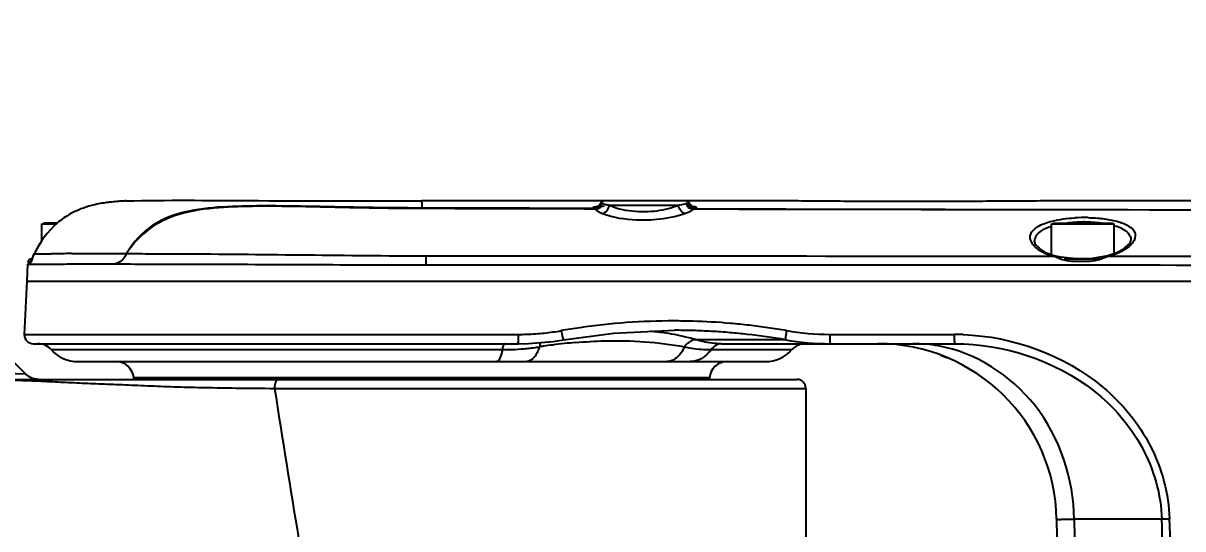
# Model space of a CAD drawing. Header units: millimetres. Extents: x 4086 to 8300, y 123 to 1549.
# Drawn here: x 7675.06 to 7707.51, y 613.44 to 627.59 of the extents above; entities that cross this region are included whole.
import ezdxf

# ---------------------------------------------------------------- set-up
doc = ezdxf.new("R2010")
doc.units = ezdxf.units.MM
for name, color, linetype in [('外形图', 7, 'Continuous'), ('尺寸标注', 7, 'Continuous'), ('运动范围', 7, 'Continuous')]:
    doc.layers.add(name, color=color, linetype=linetype)
doc.styles.add('思源黑', font='SourceHanSansCN-Normal.ttf')
doc.dimstyles.new('尺寸标注_1_4比例', dxfattribs={"dimtxt": 7, "dimasz": 6, "dimexe": 2, "dimexo": 1.5, "dimgap": 1, "dimtad": 1, "dimdec": 1, "dimlfac": 4, "dimdsep": 46, "dimtxsty": '思源黑', "dimcen": 0.09, "dimadec": 0, "dimazin": 0, "dimtp": 0.01, "dimtm": 0.01, "dimtfac": 1, "dimtdec": 1, "dimtofl": 0, "dimtmove": 0, "dimatfit": 3, "dimfxl": 1, "dimtolj": 1, "dimarcsym": 0})

# ---------------------------------------------------------------- blocks, each defined once
blk = doc.blocks.new('*D750')
at = {"layer": 'Defpoints', "color": 0}
for p in [(7746.494, 663.333), (7961.606, 638.226), (7701.103, 606.863), (7720.683, 606.863), (7783.633, 606.863)]:
    blk.add_point(p, dxfattribs=at)
at = {"layer": '尺寸标注', "color": 0, "lineweight": -2}
blk.add_arc((7783.633, 606.863), 67.588, 15.08218, 174.91199, dxfattribs=at)
at = {"layer": '尺寸标注', "color": 0}
for points in [[(7847.916, 624.232), (7849.869, 624.667), (7850.195, 618.593)], [(7715.312, 612.901), (7717.31, 612.813), (7716.045, 606.863)]]:
    blk.add_solid(points, dxfattribs=at)
at = {"layer": '尺寸标注', "color": 0, "insert": (7783.633, 679.161), "char_height": 7, "attachment_point": 5, "style": '思源黑'}
blk.add_mtext('\\A1;-\\A1;170%%d', dxfattribs=at)

msp = doc.modelspace()

# ---------------------------------------------------------------- linework, layer by layer
at = {"layer": '外形图'}
for p, q in [((7686.2201, 622.5674), (7686.2195, 622.6192)), ((7691.0913, 622.6192), (7686.2195, 622.6192)), ((7691.2214, 622.6192), (7691.0913, 622.6192)), ((7691.333, 622.6192), (7691.2214, 622.6192)), ((7693.5861, 622.6192), (7691.3318, 622.6192)), ((7693.6964, 622.6192), (7693.5861, 622.6192)), ((7693.8089, 622.6192), (7693.6964, 622.6192)), ((7696.5539, 622.6192), (7693.8089, 622.6192)), ((7700.959, 622.5941), (7699.209, 622.5941)), ((7686.2201, 622.5674), (7686.2195, 622.4144)), ((7691.1178, 622.4515), (7691.0913, 622.441)), ((7691.2215, 622.553), (7691.2543, 622.5465)), ((7691.4653, 622.4964), (7693.3901, 622.4964)), ((7693.6335, 622.5442), (7693.6964, 622.553)), ((7693.712, 622.5275), (7693.6965, 622.5529)), ((7693.8363, 622.3919), (7693.8502, 622.3945)), ((7675.584, 621.4855), (7675.584, 621.9692)), ((7675.584, 621.9692), (7675.9914, 621.9692)), ((7676.021, 621.9942), (7675.6303, 621.9942)), ((7703.834, 621.0817), (7703.834, 621.9692)), ((7703.834, 621.9692), (7705.584, 621.9692)), ((7703.8803, 621.9942), (7705.559, 621.9942)), ((7705.584, 621.1358), (7705.584, 621.9692)), ((7703.3859, 621.398), (7703.3617, 621.4842)), ((7703.3618, 621.4772), (7703.3618, 621.4834)), ((7703.5783, 621.2142), (7703.3859, 621.398)), ((7706.057, 621.5271), (7706.0569, 621.5234)), ((7675.3137, 621.0164), (7675.2867, 620.939)), ((7675.3663, 621.1348), (7675.3649, 621.134)), ((7676.4215, 621.1385), (7676.7102, 621.139)), ((7703.3689, 621.0722), (7703.4439, 621.0722)), ((7703.4439, 621.0722), (7703.6453, 621.0721)), ((7703.6435, 621.1758), (7703.5783, 621.2142)), ((7703.5821, 621.1785), (7703.6435, 621.1758)), ((7703.694, 621.1511), (7703.6453, 621.1748)), ((7703.6453, 621.0721), (7703.834, 621.0721)), ((7703.9096, 621.0817), (7703.694, 621.1511)), ((7703.834, 621.0721), (7703.8786, 621.0721)), ((7704.092, 621.0366), (7703.9097, 621.0817)), ((7704.5264, 620.996), (7704.092, 621.0366)), ((7704.1879, 620.9942), (7705.2374, 620.9942)), ((7704.9706, 621.0022), (7704.5264, 620.996)), ((7705.3506, 621.0672), (7704.9706, 621.0022)), ((7705.4114, 621.0818), (7705.3506, 621.0672)), ((7705.6582, 621.159), (7705.4114, 621.0818)), ((7705.4367, 621.072), (7705.4114, 621.0818)), ((7705.4366, 621.0708), (7705.6977, 621.0708)), ((7705.6979, 621.1772), (7705.6582, 621.159)), ((7705.6977, 621.0708), (7705.9724, 621.0708)), ((7705.6994, 621.178), (7705.6979, 621.1772)), ((7705.8031, 621.2351), (7705.6994, 621.178)), ((7705.7522, 621.1786), (7705.6994, 621.178)), ((7675.1871, 620.8463), (7675.1634, 620.3692)), ((7675.1871, 620.8463), (7675.4683, 620.8453)), ((7675.1981, 620.8819), (7675.1898, 620.8818)), ((7675.2649, 620.8811), (7675.1981, 620.8819)), ((7675.4683, 620.8453), (7675.552, 620.8453)), ((7703.1846, 620.8214), (7703.3689, 620.8214)), ((7703.3689, 620.8214), (7703.4439, 620.8214)), ((7703.4439, 620.8214), (7703.8338, 620.8214)), ((7703.8338, 620.8214), (7703.9095, 620.8214)), ((7703.9095, 620.8214), (7704.6553, 620.8213)), ((7704.6553, 620.8213), (7705.4111, 620.8213)), ((7705.4111, 620.8213), (7705.5836, 620.8213)), ((7705.5836, 620.8213), (7705.9722, 620.8212)), ((7675.1634, 620.3692), (7675.0947, 618.8799)), ((7675.1639, 620.3692), (7697.2108, 620.3692)), ((7697.2108, 620.3692), (7699.2088, 620.3692)), ((7699.2088, 620.3692), (7700.9589, 620.3692)), ((7700.9589, 620.3692), (7702.9568, 620.3692)), ((7702.9568, 620.3692), (7737.3956, 620.3692)), ((7675.0947, 618.8799), (7675.5761, 618.8799)), ((7675.5761, 618.8799), (7675.8106, 618.8799)), ((7675.8106, 618.8799), (7675.9445, 618.88)), ((7675.9445, 618.88), (7688.2172, 618.8799)), ((7688.2172, 618.8799), (7688.5517, 618.8799)), ((7688.5517, 618.8799), (7688.9073, 618.8799)), ((7689.8907, 618.6829), (7690.1769, 618.7269)), ((7693.2809, 618.9942), (7693.2811, 618.9942)), ((7696.3893, 618.7286), (7693.8924, 618.7286)), ((7697.6283, 618.8799), (7699.9381, 618.8799)), ((7699.9381, 618.8799), (7701.1092, 618.8799)), ((7675.3445, 618.6191), (7688.9233, 618.6191)), ((7675.8472, 618.4525), (7688.4702, 618.4525)), ((7688.5517, 618.6191), (7688.5516, 618.6191)), ((7688.9231, 618.6191), (7689.2007, 618.6243)), ((7689.2007, 618.6243), (7689.8907, 618.6829)), ((7694.3062, 618.4525), (7696.5707, 618.4525)), ((7694.5975, 618.6191), (7701.1205, 618.6191)), ((7675.1375, 617.7656), (7674.5554, 618.3477)), ((7676.5926, 618.1192), (7695.8254, 618.1192)), ((7675.1375, 617.7656), (7674.5554, 617.783)), ((7674.5223, 617.6192), (7696.709, 617.6192)), ((7678.1586, 617.6192), (7678.1548, 617.6628)), ((7694.2631, 617.6628), (7678.1548, 617.6628)), ((7682.1011, 617.6192), (7678.1586, 617.6192)), ((7694.2631, 617.6628), (7694.2593, 617.6192)), ((7682.0948, 617.3692), (7696.959, 617.3692)), ((7696.959, 617.3692), (7696.959, 613.0096)), ((7703.0647, 616.4981), (7703.1078, 616.4362)), ((7703.9762, 613.7064), (7704.209, 600.3692)), ((7704.4668, 613.7064), (7704.6996, 600.3692)), ((7706.9197, 613.7064), (7704.4668, 613.7064))]:
    msp.add_line(p, q, dxfattribs=at)
for points in [[(7686.2379, 622.3989), (7686.2318, 622.4064), (7686.2256, 622.4116), (7686.2195, 622.4144)], [(7691.0339, 622.4016), (7691.0454, 622.3988), (7691.057, 622.3939), (7691.0687, 622.3869)], [(7691.2214, 622.5528), (7691.2044, 622.5255), (7691.1178, 622.4515)], [(7693.8089, 622.4441), (7693.8272, 622.4409), (7693.7965, 622.4533), (7693.712, 622.5275)], [(7693.8083, 622.3805), (7693.8224, 622.3872), (7693.8363, 622.3919)], [(7706.057, 621.5273), (7706.0253, 621.4332), (7705.8031, 621.2351)], [(7675.3649, 621.134), (7675.344, 621.0909), (7675.3137, 621.0164)], [(7690.1769, 618.7269), (7691.5909, 618.9156), (7693.2811, 618.9942)], [(7700.7387, 618.2984), (7700.8961, 618.2361), (7700.9066, 618.2315)], [(7675.4911, 617.6192), (7675.4335, 617.6225), (7675.3766, 617.6325), (7675.3212, 617.6489), (7675.2682, 617.6716), (7675.218, 617.7003), (7675.1715, 617.7346), (7675.1375, 617.7656)]]:
    msp.add_lwpolyline(points, dxfattribs=at)
for centre, radius, start, end in [((7691.3318, 622.4942), 0.125, 90, 151.99772), ((7693.5861, 622.4942), 0.125, 28.00259, 90), ((7691.3059, 622.6038), 0.322, 228.76141, 232.52435), ((7692.4044, 625.1956), 2.8808, 263.75673, 271.08545), ((7692.4061, 625.278), 2.9631, 271.022, 277.55965), ((7693.3996, 623.1987), 0.6897, 285.23054, 286.17997), ((7693.6447, 622.3803), 0.1642, 93.91573, 98.45679), ((7693.4789, 622.7968), 0.5315, 300.91351, 303.4625), ((7739.7812, 19991.5632), 19369.2232, 269.86413217, 269.98495875), ((7677.4327, 620.3578), 2.1637, 118.52343, 130.78542), ((7704.7534, 617.488), 4.6598, 88.67217, 93.26896), ((7704.751, 618.0838), 3.9467, 89.80347, 90.64549), ((7675.3142, 620.8692), 0.125, 90, 174.25886), ((7675.4246, 626.2123), 5.0776, 269.34315, 269.49471), ((7676.7135, 473.516), 147.6228, 90.11333, 90.336192), ((7676.2905, 1020.2898), 399.1511, 270.060243, 270.202156), ((7704.031, 622.0268), 0.9601, 245.54995, 247.63194), ((7705.0151, 622.9297), 1.9049, 282.78703, 286.23602), ((7705.0598, 622.5642), 1.549, 296.55099, 299.26459), ((7677.2746, 688.7356), 67.8864, 270.017522, 270.293986), ((7693.2258, 601.168), 18.085, 98.24106, 99.8935), ((7693.2641, 600.8642), 18.3911, 90.00338, 98.22353), ((7693.2667, 600.7504), 18.5049, 88.36807, 90.01119), ((7693.2673, 600.7673), 18.4881, 85.08184, 88.36855), ((7693.2729, 600.8349), 18.4202, 83.43609, 85.08111), ((7693.2868, 600.9501), 18.3042, 80.14258, 83.43803), ((7675.3445, 618.8691), 0.25, 177.51262, 270), ((7688.9077, 626.0129), 7.133, 269.99696, 273.94279), ((7688.9149, 625.9108), 7.0306, 273.94169, 277.90088), ((7688.9289, 625.8053), 6.9242, 277.90557, 279.89259), ((7691.9634, 611.571), 7.4212, 83.3586, 84.96222), ((7692, 611.8841), 7.106, 81.55661, 83.35966), ((7692.0945, 612.4783), 6.5043, 75.8367, 81.61129), ((7693.2809, 600.6307), 18.3635, 88.3792, 89.99942), ((7692.2202, 613.0012), 5.9665, 73.72469, 75.77865), ((7693.2811, 600.6366), 18.3575, 86.74695, 88.37928), ((7693.2828, 600.6655), 18.3287, 85.11404, 86.74703), ((7693.2869, 600.7141), 18.2799, 83.61425, 85.11405), ((7693.3007, 600.831), 18.1622, 80.20897, 83.61654), ((7697.6418, 625.8358), 7.2167, 260.00553, 269.99282), ((7697.6291, 625.9463), 7.0664, 260.15139, 269.99374), ((7701.1087, 612.1367), 6.7432, 87.88452, 89.99627), ((7675.4746, 618.1191), 0.5, 41.81532, 90), ((7676.5925, 619.1192), 1, 221.81532, 270), ((7688.4709, 625.6658), 7.2133, 269.99447, 271.39493), ((7688.482, 625.2639), 6.8113, 271.38416, 274.31907), ((7688.5072, 624.9111), 6.4576, 274.33131, 275.87236), ((7688.5264, 624.7227), 6.2682, 275.87412, 277.46394), ((7688.5488, 624.5529), 6.097, 277.46259, 279.10481), ((7688.2883, 618.9406), 1.2914, 339.39078, 341.59135), ((7692.1492, 600.7693), 17.958, 98.10216, 98.4396), ((7692.083, 601.24), 17.4826, 97.26275, 98.1045), ((7691.9623, 602.1971), 16.5179, 96.10348, 97.26715), ((7691.8416, 603.3243), 15.3843, 94.92914, 96.10293), ((7695.8254, 619.1192), 1, 270, 318.18468), ((7696.9433, 618.1191), 0.5, 109.75465, 138.18468), ((7698.9769, 613.6191), 5, 1, 90), ((7699.957, 614.5327), 4.0864, 79.90037, 89.98291), ((7677.6567, 617.6192), 0.5, 5, 90), ((7694.7612, 617.6192), 0.5, 90, 175), ((7682.7314, 743.9185), 126.5509, 268.743722, 269.711792), ((7696.709, 617.3692), 0.25, 0, 90), ((8976.2395, 822.6266), 1310.321, 189.0123078, 189.1980622), ((7140.5348, 595.6993), 566.671, 1.129011, 1.820987), ((7139.8769, 595.6931), 567.5451, 1.128338, 1.819873)]:
    msp.add_arc(centre, radius, start, end, dxfattribs=at)
for points, knots in [([(7677.946, 622.6149), (7677.9458, 622.6252), (7677.881, 622.597), (7677.8147, 622.6162), (7677.6568, 622.592), (7677.5465, 622.5849), (7677.4811, 622.5771)], [0, 0, 0, 0, 0.0659918, 0.2604417, 0.5764091, 1, 1, 1, 1]), ([(7677.946, 622.6149), (7679.0783, 622.6406), (7681.8366, 622.6122), (7684.5943, 622.6192), (7686.2195, 622.6192)], [0, 0, 0, 0, 0.4106875, 1, 1, 1, 1]), ([(7699.209, 622.5941), (7698.5827, 622.5941), (7697.698, 622.6098), (7696.8124, 622.6062), (7696.5539, 622.6192)], [0, 0, 0, 0, 0.7075522, 1, 1, 1, 1]), ([(7703.614, 622.6192), (7703.3557, 622.6016), (7702.4696, 622.6154), (7701.5852, 622.5941), (7700.959, 622.5941)], [0, 0, 0, 0, 0.292441, 1, 1, 1, 1]), ([(7677.4811, 622.5771), (7677.4425, 622.5726), (7677.272, 622.5505), (7677.1025, 622.5181), (7676.9737, 622.4838)], [0, 0, 0, 0, 0.2255921, 1, 1, 1, 1]), ([(7686.2195, 622.4144), (7685.4945, 622.4164), (7684.0444, 622.4341), (7682.2328, 622.4826), (7680.7821, 622.4631), (7679.6994, 622.3722), (7678.641, 622.0153), (7678.1408, 621.4496), (7677.9508, 621.1425)], [0, 0, 0, 0, 0.2502178, 0.5004038, 0.6254487, 0.7505518, 0.8753733, 1, 1, 1, 1]), ([(7686.238, 622.3989), (7685.5129, 622.4009), (7684.0628, 622.4225), (7682.2509, 622.473), (7680.8, 622.4544), (7679.7165, 622.3537), (7678.6662, 621.9889), (7678.1498, 621.4427), (7677.9535, 621.1402)], [0, 0, 0, 0, 0.250242, 0.5004619, 0.6255867, 0.7507464, 0.8755296, 1, 1, 1, 1]), ([(7691.0386, 622.4357), (7691.025, 622.4328), (7690.9777, 622.4206), (7691.0217, 622.4046), (7691.0339, 622.4016)], [0, 0, 0, 0, 0.524992, 1, 1, 1, 1]), ([(7691.3218, 622.464), (7691.2902, 622.4622), (7691.1957, 622.4555), (7691.1004, 622.4491), (7691.0386, 622.4357)], [0, 0, 0, 0, 0.3329614, 1, 1, 1, 1]), ([(7691.0687, 622.3869), (7691.0723, 622.3825), (7691.0804, 622.3737), (7691.089, 622.3656), (7691.0936, 622.3616)], [0, 0, 0, 0, 0.4821809, 1, 1, 1, 1]), ([(7691.11, 622.3482), (7691.1206, 622.34), (7691.1439, 622.3241), (7691.1684, 622.3101), (7691.1816, 622.3031)], [0, 0, 0, 0, 0.4730235, 1, 1, 1, 1]), ([(7691.1816, 622.3031), (7691.1953, 622.2958), (7691.2245, 622.2815), (7691.2543, 622.2688), (7691.27, 622.2625)], [0, 0, 0, 0, 0.4799831, 1, 1, 1, 1]), ([(7691.2005, 622.4707), (7691.2047, 622.4798), (7691.2102, 622.5018), (7691.2082, 622.5242), (7691.2059, 622.536)], [0, 0, 0, 0, 0.4549149, 1, 1, 1, 1]), ([(7691.2334, 622.4629), (7691.2375, 622.4718), (7691.2429, 622.4929), (7691.241, 622.5145), (7691.2386, 622.5258)], [0, 0, 0, 0, 0.4598603, 1, 1, 1, 1]), ([(7691.2543, 622.5465), (7691.2576, 622.5462), (7691.2645, 622.5452), (7691.2712, 622.5434), (7691.2747, 622.5424)], [0, 0, 0, 0, 0.4749277, 1, 1, 1, 1]), ([(7691.27, 622.2625), (7691.3467, 622.2318), (7691.733, 622.1126), (7692.1418, 622.079), (7692.4625, 622.0838)], [0, 0, 0, 0, 0.2047942, 1, 1, 1, 1]), ([(7691.2747, 622.5424), (7691.2767, 622.5418), (7691.2806, 622.5405), (7691.2845, 622.5391), (7691.2865, 622.5384)], [0, 0, 0, 0, 0.4868658, 1, 1, 1, 1]), ([(7691.2865, 622.5384), (7691.3013, 622.5327), (7691.336, 622.5221), (7691.3714, 622.514), (7691.3913, 622.5099)], [0, 0, 0, 0, 0.4383242, 1, 1, 1, 1]), ([(7691.3913, 622.5099), (7691.4031, 622.5075), (7691.4277, 622.5027), (7691.4524, 622.4985), (7691.4653, 622.4964)], [0, 0, 0, 0, 0.4792771, 1, 1, 1, 1]), ([(7692.4625, 622.0838), (7692.5677, 622.0853), (7692.9445, 622.1052), (7693.3224, 622.1702), (7693.5788, 622.2622)], [0, 0, 0, 0, 0.2785675, 1, 1, 1, 1]), ([(7693.5918, 622.5364), (7693.5966, 622.5378), (7693.6062, 622.5403), (7693.6158, 622.5421), (7693.6205, 622.5428)], [0, 0, 0, 0, 0.5183011, 1, 1, 1, 1]), ([(7693.6368, 622.4972), (7693.6367, 622.5013), (7693.6372, 622.5098), (7693.6385, 622.5182), (7693.6393, 622.5225)], [0, 0, 0, 0, 0.4817224, 1, 1, 1, 1]), ([(7693.6448, 622.4591), (7693.6422, 622.4648), (7693.6381, 622.4773), (7693.6368, 622.4904), (7693.6368, 622.4972)], [0, 0, 0, 0, 0.4801653, 1, 1, 1, 1]), ([(7693.8502, 622.3945), (7693.8718, 622.3983), (7693.932, 622.3978), (7693.8777, 622.4545), (7693.7795, 622.4388), (7693.6939, 622.4578), (7693.6383, 622.4614)], [0, 0, 0, 0, 0.1875345, 0.2538352, 0.5247653, 1, 1, 1, 1]), ([(7693.6858, 622.4663), (7693.6826, 622.4737), (7693.6781, 622.4906), (7693.6782, 622.5079), (7693.6791, 622.5171)], [0, 0, 0, 0, 0.466688, 1, 1, 1, 1]), ([(7693.6791, 622.5171), (7693.6794, 622.5196), (7693.6801, 622.5247), (7693.681, 622.5297), (7693.6815, 622.5323)], [0, 0, 0, 0, 0.4885764, 1, 1, 1, 1]), ([(7693.7719, 622.3534), (7693.7785, 622.3578), (7693.7909, 622.3664), (7693.8028, 622.3758), (7693.8083, 622.3805)], [0, 0, 0, 0, 0.5183732, 1, 1, 1, 1]), ([(7703.3454, 621.8178), (7703.373, 621.8434), (7703.5241, 621.9546), (7703.7062, 622.0139), (7703.8505, 622.0499)], [0, 0, 0, 0, 0.2018325, 1, 1, 1, 1]), ([(7703.4907, 621.234), (7703.4476, 621.2629), (7703.3205, 621.3583), (7703.2198, 621.5275), (7703.2383, 621.6368)], [0, 0, 0, 0, 0.3187817, 1, 1, 1, 1]), ([(7703.3616, 621.4841), (7703.3618, 621.5264), (7703.4227, 621.7481), (7703.664, 621.8512), (7703.8329, 621.9061)], [0, 0, 0, 0, 0.1923447, 1, 1, 1, 1]), ([(7705.608, 621.9204), (7705.6745, 621.8998), (7705.8609, 621.8356), (7706.0575, 621.6627), (7706.0571, 621.5272)], [0, 0, 0, 0, 0.3396103, 1, 1, 1, 1]), ([(7705.9918, 621.9115), (7706.071, 621.8625), (7706.2263, 621.723), (7706.1606, 621.5227), (7706.1112, 621.4548)], [0, 0, 0, 0, 0.525903, 1, 1, 1, 1]), ([(7706.1112, 621.4548), (7706.103, 621.4435), (7706.0852, 621.421), (7706.0658, 621.3999), (7706.0555, 621.3893)], [0, 0, 0, 0, 0.4855598, 1, 1, 1, 1]), ([(7675.3798, 621.1349), (7675.4077, 621.1346), (7675.5635, 621.1343), (7675.7193, 621.1356), (7675.8473, 621.1363)], [0, 0, 0, 0, 0.1788502, 1, 1, 1, 1]), ([(7677.9535, 621.1401), (7677.9339, 621.0976), (7677.8672, 620.9613), (7677.7238, 620.8746), (7677.6232, 620.8501)], [0, 0, 0, 0, 0.3112526, 1, 1, 1, 1]), ([(7677.9535, 621.1402), (7678.5335, 621.1373), (7681.328, 621.1325), (7684.1222, 621.0826), (7686.3367, 621.0766)], [0, 0, 0, 0, 0.2075475, 1, 1, 1, 1]), ([(7686.3359, 621.0766), (7686.3342, 621.0638), (7686.3259, 620.9895), (7686.3249, 620.9144), (7686.3277, 620.8525)], [0, 0, 0, 0, 0.1718989, 1, 1, 1, 1]), ([(7703.5821, 621.1785), (7703.5661, 621.1873), (7703.5352, 621.2051), (7703.5052, 621.2242), (7703.4907, 621.234)], [0, 0, 0, 0, 0.5107174, 1, 1, 1, 1]), ([(7703.6337, 621.1528), (7703.6248, 621.1568), (7703.6074, 621.1651), (7703.5904, 621.174), (7703.5821, 621.1785)], [0, 0, 0, 0, 0.5091933, 1, 1, 1, 1]), ([(7703.8786, 621.0721), (7703.8834, 621.076), (7703.8933, 621.0823), (7703.9049, 621.0861), (7703.9104, 621.0862)], [0, 0, 0, 0, 0.5276431, 1, 1, 1, 1]), ([(7704.1329, 620.9687), (7704.1214, 620.9722), (7704.0988, 620.9795), (7704.0765, 620.9877), (7704.0654, 620.9919)], [0, 0, 0, 0, 0.5019943, 1, 1, 1, 1]), ([(7705.1741, 620.9691), (7705.0065, 620.9192), (7704.6533, 620.9111), (7704.2996, 620.9184), (7704.1329, 620.9687)], [0, 0, 0, 0, 0.5010135, 1, 1, 1, 1]), ([(7705.242, 620.992), (7705.2308, 620.9878), (7705.2083, 620.9798), (7705.1856, 620.9725), (7705.1741, 620.9691)], [0, 0, 0, 0, 0.4987822, 1, 1, 1, 1]), ([(7705.9724, 621.0708), (7709.3032, 621.0709), (7715.2752, 621.0675), (7723.0753, 621.0793), (7729.3169, 621.0516), (7732.9252, 621.1146), (7734.6968, 620.9902)], [0, 0, 0, 0, 0.3478694, 0.6237322, 0.8145253, 1, 1, 1, 1]), ([(7675.2649, 620.8819), (7675.266, 620.8921), (7675.2702, 620.9131), (7675.2779, 620.9331), (7675.283, 620.9428)], [0, 0, 0, 0, 0.4840432, 1, 1, 1, 1]), ([(7675.2824, 620.9187), (7675.2794, 620.9097), (7675.2747, 620.8994), (7675.2691, 620.8819), (7675.2649, 620.8819)], [0, 0, 0, 0, 0.6957136, 1, 1, 1, 1]), ([(7675.552, 620.8453), (7675.6015, 620.8453), (7675.8486, 620.8458), (7676.0957, 620.8482), (7676.2932, 620.8492)], [0, 0, 0, 0, 0.2004457, 1, 1, 1, 1]), ([(7676.4319, 620.8497), (7676.4972, 620.8499), (7676.7851, 620.8503), (7677.0729, 620.8491), (7677.2954, 620.8492)], [0, 0, 0, 0, 0.2271272, 1, 1, 1, 1]), ([(7677.623, 620.8501), (7678.2118, 620.8486), (7681.1122, 620.8434), (7684.0125, 620.8273), (7686.3241, 620.8232)], [0, 0, 0, 0, 0.2030214, 1, 1, 1, 1]), ([(7705.9722, 620.8212), (7710.7556, 620.821), (7720.323, 620.8008), (7729.8929, 620.8553), (7734.6762, 620.7368)], [0, 0, 0, 0, 0.4999262, 1, 1, 1, 1]), ([(7688.9073, 618.8799), (7688.9071, 618.8187), (7688.9297, 618.7611), (7688.8972, 618.6191), (7688.9233, 618.6191)], [0, 0, 0, 0, 0.7014442, 1, 1, 1, 1]), ([(7690.1185, 618.9841), (7690.1289, 618.9234), (7690.1393, 618.834), (7690.1676, 618.766), (7690.1697, 618.7269), (7690.1769, 618.727)], [0, 0, 0, 0, 0.6986772, 0.9176842, 1, 1, 1, 1]), ([(7690.5197, 618.6517), (7690.7919, 618.6751), (7691.8068, 618.7351), (7692.8317, 618.6692), (7693.5626, 618.5328)], [0, 0, 0, 0, 0.2687257, 1, 1, 1, 1]), ([(7693.8924, 618.7286), (7693.7993, 618.7348), (7693.6657, 618.6641), (7693.5839, 618.5637), (7693.5626, 618.5328)], [0, 0, 0, 0, 0.7130751, 1, 1, 1, 1]), ([(7694.5975, 618.6191), (7694.4225, 618.6191), (7694.1834, 618.6495), (7693.953, 618.7105), (7693.8924, 618.7286)], [0, 0, 0, 0, 0.7343191, 1, 1, 1, 1]), ([(7696.4204, 618.9841), (7696.4105, 618.9276), (7696.4046, 618.8443), (7696.3805, 618.7557), (7696.3893, 618.7286)], [0, 0, 0, 0, 0.6681985, 1, 1, 1, 1]), ([(7697.6283, 618.8799), (7697.6282, 618.8188), (7697.6228, 618.7275), (7697.639, 618.6597), (7697.6339, 618.6191), (7697.6409, 618.6191)], [0, 0, 0, 0, 0.7017241, 0.9201087, 1, 1, 1, 1]), ([(7701.1092, 618.8799), (7701.1091, 618.8188), (7701.1031, 618.7274), (7701.1197, 618.6599), (7701.1136, 618.6191), (7701.1205, 618.6191)], [0, 0, 0, 0, 0.7020857, 0.920482, 1, 1, 1, 1]), ([(7701.3577, 618.8754), (7702.7498, 618.8239), (7704.9148, 618.0465), (7706.7288, 615.8356), (7707.1133, 614.4205), (7707.1357, 613.7169)], [0, 0, 0, 0, 0.4972003, 0.7487525, 1, 1, 1, 1]), ([(7688.4516, 618.3679), (7688.4427, 618.3321), (7688.417, 618.2477), (7688.3681, 618.1192), (7688.3076, 618.1192)], [0, 0, 0, 0, 0.3789502, 1, 1, 1, 1]), ([(7688.4702, 618.4525), (7688.4674, 618.4379), (7688.4615, 618.4097), (7688.455, 618.3816), (7688.4516, 618.3679)], [0, 0, 0, 0, 0.5136614, 1, 1, 1, 1]), ([(7688.5516, 618.6191), (7688.5431, 618.6191), (7688.4853, 618.5796), (7688.4808, 618.5069), (7688.4702, 618.4525)], [0, 0, 0, 0, 0.1320259, 1, 1, 1, 1]), ([(7693.5626, 618.5328), (7693.5365, 618.4723), (7693.4387, 618.2815), (7693.2317, 618.1192), (7693.0796, 618.1192)], [0, 0, 0, 0, 0.3021699, 1, 1, 1, 1]), ([(7693.5626, 618.5328), (7693.6276, 618.5195), (7693.8732, 618.475), (7694.1231, 618.4525), (7694.3062, 618.4525)], [0, 0, 0, 0, 0.2660255, 1, 1, 1, 1]), ([(7694.3062, 618.4525), (7694.2707, 618.4016), (7694.1241, 618.2266), (7693.8903, 618.1192), (7693.7238, 618.1192)], [0, 0, 0, 0, 0.2714397, 1, 1, 1, 1]), ([(7696.7743, 618.5897), (7696.7787, 618.5915), (7696.7939, 618.6036), (7696.8124, 618.6096), (7696.8262, 618.6133)], [0, 0, 0, 0, 0.2508476, 1, 1, 1, 1]), ([(7704.4668, 613.7064), (7704.4491, 614.8308), (7703.7386, 617.0753), (7701.7113, 618.3709), (7700.6736, 618.5558)], [0, 0, 0, 0, 0.5161903, 1, 1, 1, 1]), ([(7701.1205, 618.6191), (7702.4923, 618.6191), (7704.653, 617.9243), (7706.4998, 615.7936), (7706.8971, 614.3996), (7706.9197, 613.7064)], [0, 0, 0, 0, 0.4970841, 0.7486738, 1, 1, 1, 1]), ([(7689.4402, 618.3596), (7689.4209, 618.3237), (7689.3542, 618.214), (7689.2312, 618.1192), (7689.1409, 618.1192)], [0, 0, 0, 0, 0.3109847, 1, 1, 1, 1]), ([(7674.4089, 617.5999), (7674.6868, 617.5999), (7675.1807, 617.5945), (7675.8721, 617.5582), (7676.4904, 617.5283), (7677.1108, 617.5038), (7677.7654, 617.4778), (7678.4616, 617.4473), (7679.1969, 617.4181), (7679.6999, 617.404), (7679.9568, 617.398)], [0, 0, 0, 0, 0.1501436, 0.2668222, 0.3741019, 0.4846201, 0.6023406, 0.7281082, 0.861142, 1, 1, 1, 1]), ([(7682.1907, 617.6192), (7682.1769, 617.6192), (7682.1548, 617.6044), (7682.1359, 617.5758), (7682.1155, 617.5311), (7682.0993, 617.4611), (7682.095, 617.4012), (7682.095, 617.3692)], [0, 0, 0, 0, 0.14549, 0.2456679, 0.3666126, 0.6617506, 1, 1, 1, 1]), ([(7703.9762, 613.7064), (7703.976, 613.7167), (7704.0429, 613.6955), (7704.111, 613.717), (7704.2784, 613.704), (7704.3959, 613.707), (7704.4668, 613.7064)], [0, 0, 0, 0, 0.0635072, 0.2531311, 0.5665955, 1, 1, 1, 1]), ([(7707.1357, 613.7169), (7707.1136, 613.7162), (7707.0416, 613.7134), (7706.9695, 613.7106), (7706.9197, 613.7064)], [0, 0, 0, 0, 0.3068025, 1, 1, 1, 1])]:
    msp.add_open_spline(points, degree=3, knots=knots, dxfattribs=at)
for points in [[(7734.6965, 622.6192), (7724.3356, 622.6239), (7713.9748, 622.6192), (7703.614, 622.6192)], [(7676.9737, 622.4838), (7676.7751, 622.4309), (7676.5802, 622.3568), (7676.3996, 622.2588)], [(7691.0339, 622.4016), (7689.4291, 622.4057), (7687.8243, 622.41), (7686.2195, 622.4144)], [(7691.0686, 622.3866), (7689.4584, 622.3906), (7687.8482, 622.3948), (7686.238, 622.3992)], [(7691.0339, 622.4016), (7691.094, 622.4023), (7691.1752, 622.4162), (7691.2005, 622.4707)], [(7691.0687, 622.3869), (7691.129, 622.3914), (7691.2079, 622.4081), (7691.2334, 622.4629)], [(7691.27, 622.2625), (7691.3689, 622.2855), (7691.4489, 622.3961), (7691.4653, 622.4964)], [(7691.4653, 622.4964), (7691.5556, 622.4523), (7691.6518, 622.4198), (7691.7489, 622.3942)], [(7691.7489, 622.3942), (7691.8611, 622.3647), (7691.9759, 622.3446), (7692.0911, 622.3319)], [(7692.7959, 622.3406), (7692.9034, 622.3549), (7693.0103, 622.3753), (7693.1151, 622.4028)], [(7693.1151, 622.4028), (7693.2088, 622.4274), (7693.3014, 622.4577), (7693.3901, 622.4964)], [(7693.3901, 622.4964), (7693.4542, 622.5057), (7693.5183, 622.5163), (7693.5808, 622.5333)], [(7693.5788, 622.2622), (7693.4814, 622.2858), (7693.4074, 622.3976), (7693.3901, 622.4964)], [(7693.5788, 622.2622), (7693.6385, 622.2836), (7693.6976, 622.3082), (7693.7519, 622.3408)], [(7693.8083, 622.3805), (7693.748, 622.3854), (7693.6699, 622.404), (7693.6448, 622.4591)], [(7693.8502, 622.3945), (7693.7904, 622.3956), (7693.7096, 622.4115), (7693.6858, 622.4663)], [(7734.6965, 622.3311), (7721.0671, 622.3516), (7707.4377, 622.3496), (7693.8083, 622.3805)], [(7676.0194, 621.996), (7675.7466, 621.7608), (7675.5332, 621.4542), (7675.3664, 621.135)], [(7703.8505, 622.0499), (7703.9525, 622.0753), (7704.0562, 622.0942), (7704.1604, 622.1086)], [(7704.1604, 622.1086), (7704.2689, 622.1237), (7704.3783, 622.1339), (7704.4877, 622.1402)], [(7704.2638, 621.9996), (7704.4104, 622.019), (7704.5586, 622.0286), (7704.7065, 622.0303)], [(7704.7645, 622.0305), (7704.9169, 622.03), (7705.0695, 622.021), (7705.2206, 622.0014)], [(7704.8614, 622.1465), (7704.9973, 622.1434), (7705.1332, 622.1345), (7705.2682, 622.1183)], [(7705.2682, 622.1183), (7705.4019, 622.1022), (7705.5355, 622.0791), (7705.6655, 622.0438)], [(7705.6655, 622.0438), (7705.7787, 622.013), (7705.892, 621.9733), (7705.9918, 621.9115)], [(7703.2383, 621.6368), (7703.25, 621.7059), (7703.294, 621.7702), (7703.3454, 621.8178)], [(7706.0555, 621.3893), (7705.9864, 621.3186), (7705.9033, 621.2613), (7705.817, 621.2129)], [(7675.3664, 621.135), (7675.3311, 621.0662), (7675.3069, 620.9921), (7675.2824, 620.9187)], [(7677.6988, 621.1412), (7677.7828, 621.1416), (7677.8668, 621.142), (7677.9508, 621.1424)], [(7686.3367, 621.0766), (7692.0141, 621.0731), (7697.6915, 621.0725), (7703.3689, 621.0722)], [(7703.8786, 621.0721), (7703.8062, 621.0893), (7703.7345, 621.1106), (7703.6657, 621.1389)], [(7704.0654, 620.9919), (7704.0021, 621.0161), (7703.9412, 621.0462), (7703.8786, 621.0721)], [(7705.4367, 621.072), (7705.3713, 621.0467), (7705.3078, 621.0165), (7705.242, 620.992)], [(7705.7522, 621.1786), (7705.687, 621.146), (7705.6177, 621.1212), (7705.5477, 621.1008)], [(7676.2932, 620.8492), (7676.3394, 620.8494), (7676.3856, 620.8496), (7676.4319, 620.8497)], [(7686.3241, 620.8232), (7691.9443, 620.8219), (7697.5645, 620.8217), (7703.1846, 620.8214)], [(7689.497, 618.486), (7689.4808, 618.4428), (7689.462, 618.4003), (7689.4402, 618.3596)], [(7689.5326, 618.6526), (7689.5203, 618.6141), (7689.5156, 618.5732), (7689.5136, 618.5328)], [(7694.5975, 618.6191), (7694.4856, 618.6191), (7694.3703, 618.5441), (7694.3062, 618.4525)]]:
    msp.add_open_spline(points, degree=3, dxfattribs=at)
at = {"layer": '运动范围'}
msp.add_arc((7783.7746, 606.8692), 180.575, 10, 349.993572, dxfattribs=at)

# ---------------------------------------------------------------- dimensions: what is measured, and where the dimension line sits
at = {"layer": '尺寸标注'}
dim = msp.add_angular_dim_2l(base=(7746.4945, 663.3329), line1=((7701.103, 606.8629), (7720.6832, 606.8629)), line2=((7783.6327, 606.8629), (7961.6062, 638.2257)), text='\\A1;-<>', dimstyle='尺寸标注_1_4比例', dxfattribs=at)
dim.commit()
dim.dimension.update_dxf_attribs({"geometry": '*D750', "text_midpoint": (7783.6327, 674.4507), "dimtype": 162})

doc.saveas('drawing.dxf')
